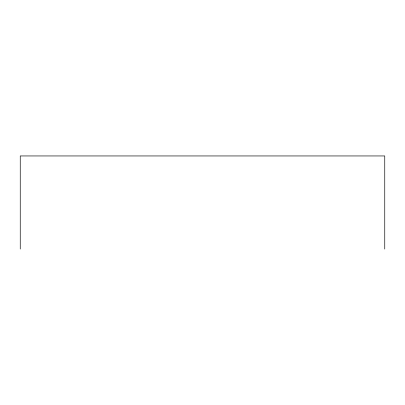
<?xml version="1.0" encoding="UTF-8"?>
<svg xmlns="http://www.w3.org/2000/svg" width="405" height="405" viewBox="0 0 405 405"><rect width="100%" height="100%" fill="white"/><g stroke="black" fill="none" stroke-linecap="round" stroke-linejoin="round"><path stroke-width="0.61" d="M384.75 249.05L384.75 155.95L20.25 155.95L20.25 249.05"/></g></svg>
